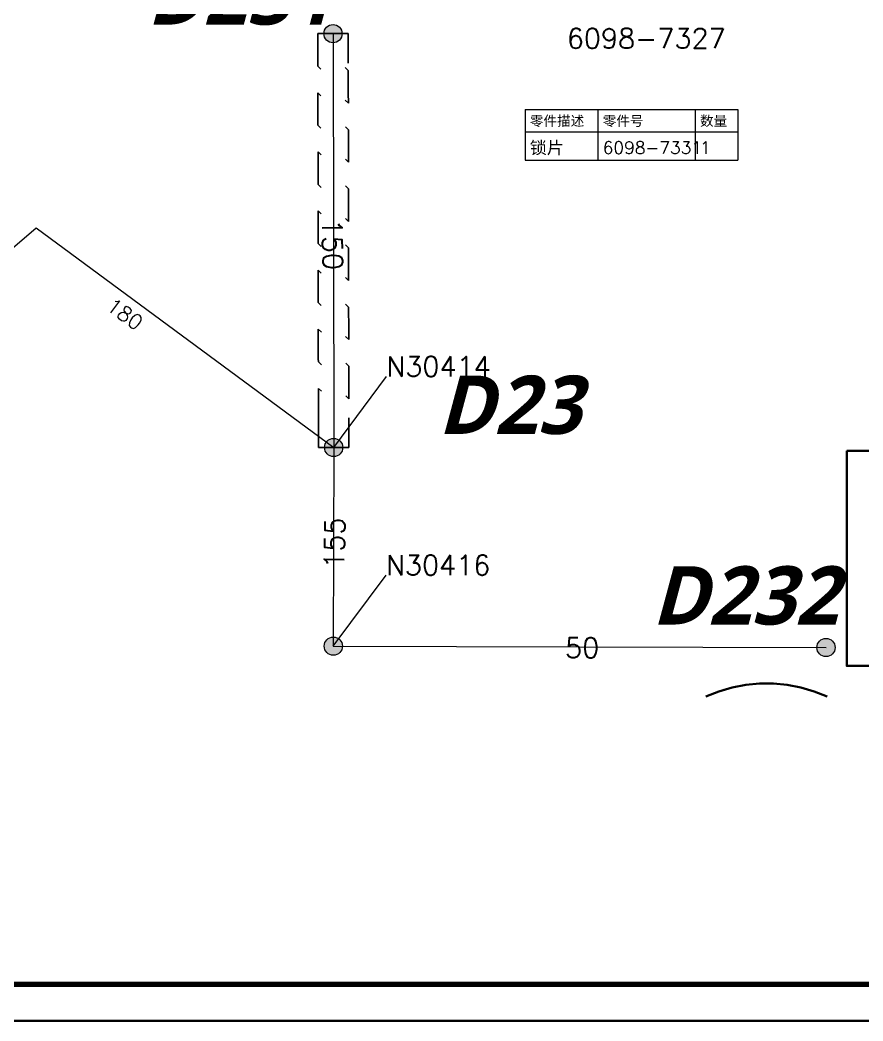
# Model space of a CAD drawing. Header units: millimetres. Extents: x 6 to 3615, y 6 to 858.
# Drawn here: x 1103.4 to 1219, y 6.5 to 143.8 of the extents above; entities that cross this region are included whole.
import ezdxf

# ---------------------------------------------------------------- set-up
doc = ezdxf.new("R2010")
doc.units = ezdxf.units.MM
doc.styles.add('SegoeUIBoldItalic_Style', font='segoeuiz.ttf')
doc.styles.add('Simplex_Style', font='simplex_.ttf')

msp = doc.modelspace()

# ---------------------------------------------------------------- hatches: boundary and pattern name
h = msp.add_hatch(color=0)
edge = h.paths.add_edge_path()
edge.add_arc((1146.34, 141.91), 1.25, 0, 360)
h = msp.add_hatch(color=0)
edge = h.paths.add_edge_path()
edge.add_arc((1146.34, 141.91), 1.25, 0, 360)
h = msp.add_hatch(color=0)
edge = h.paths.add_edge_path()
edge.add_arc((1146.43, 85.16), 1.25, 0, 360)
h = msp.add_hatch(color=0)
edge = h.paths.add_edge_path()
edge.add_arc((1146.43, 85.16), 1.25, 0, 360)
h = msp.add_hatch(color=0)
edge = h.paths.add_edge_path()
edge.add_arc((1146.38, 57.91), 1.25, 0, 360)
h = msp.add_hatch(color=0)
edge = h.paths.add_edge_path()
edge.add_arc((1146.38, 57.91), 1.25, 0, 360)
h = msp.add_hatch(color=0)
edge = h.paths.add_edge_path()
edge.add_arc((1213.95, 57.72), 1.25, 0, 360)
h = msp.add_hatch(color=0)
edge = h.paths.add_edge_path()
edge.add_arc((1213.95, 57.72), 1.25, 0, 360)

# ---------------------------------------------------------------- linework, layer by layer
at = {"color": 0, "linetype": 'Continuous', "lineweight": 13, "flags": 128}
for points in [[(1144.26, 141.91), (1148.42, 141.92)], [(1144.26, 141.91), (1144.26, 137.86)], [(1148.42, 141.92), (1148.43, 137.86)], [(1144.26, 137.86), (1144.26, 137.45)], [(1144.26, 137.45), (1144.68, 137.05)], [(1148.43, 136.85), (1148.01, 137.25)], [(1148.43, 136.85), (1148.43, 133.81)], [(1144.27, 133.8), (1144.27, 129.75)], [(1144.27, 133.8), (1144.69, 133.4)], [(1148.43, 133.81), (1148.44, 132.39)], [(1148.44, 132.39), (1148.02, 132.8)], [(1144.27, 129.75), (1144.27, 129.34)], [(1144.27, 129.34), (1144.69, 128.94)], [(1148.44, 128.74), (1148.03, 129.15)], [(1148.44, 128.74), (1148.45, 125.7)], [(1144.28, 125.7), (1144.29, 121.64)], [(1144.28, 125.7), (1144.7, 125.29)], [(1148.45, 125.7), (1148.45, 124.28)], [(1148.45, 124.28), (1148.03, 124.69)], [(1144.29, 121.64), (1144.29, 121.24)], [(1144.29, 121.24), (1144.7, 120.83)], [(1148.46, 120.63), (1148.04, 121.04)], [(1148.46, 120.63), (1148.46, 117.59)], [(1144.29, 117.59), (1144.3, 113.53)], [(1144.29, 117.59), (1144.71, 117.18)], [(1148.46, 117.59), (1148.46, 116.17)], [(1148.46, 116.17), (1148.04, 116.58)], [(1144.3, 113.53), (1144.3, 113.13)], [(1144.3, 113.13), (1144.72, 112.72)], [(1148.47, 112.53), (1148.05, 112.93)], [(1148.47, 112.53), (1148.47, 109.49)], [(1144.31, 109.48), (1144.31, 105.43)], [(1144.31, 109.48), (1144.72, 109.07)], [(1148.47, 108.07), (1148.06, 108.47)], [(1148.47, 109.49), (1148.47, 108.07)], [(1144.31, 105.43), (1144.31, 105.02)], [(1144.31, 105.02), (1144.73, 104.62)], [(1148.48, 104.42), (1148.06, 104.82)], [(1148.48, 104.42), (1148.49, 101.38)], [(1144.32, 101.37), (1144.32, 97.32)], [(1144.32, 101.37), (1144.74, 100.97)], [(1148.49, 99.96), (1148.07, 100.36)], [(1148.49, 101.38), (1148.49, 99.96)], [(1144.32, 97.32), (1144.33, 96.91)], [(1144.33, 96.91), (1144.74, 96.51)], [(1148.49, 96.31), (1148.08, 96.72)], [(1148.49, 96.31), (1148.5, 93.27)], [(1144.33, 93.26), (1144.34, 89.21)], [(1144.33, 93.26), (1144.75, 92.86)], [(1148.5, 91.85), (1148.08, 92.26)], [(1148.5, 93.27), (1148.5, 91.85)], [(1144.34, 85.16), (1144.34, 89.21)], [(1148.51, 85.16), (1148.5, 89.22)], [(1144.34, 85.16), (1148.51, 85.16)]]:
    msp.add_lwpolyline(points, close=True, dxfattribs=at)
for points in [[(1146.34, 141.91), (1146.43, 85.16)], [(1172.67, 131.51), (1201.84, 131.51)], [(1172.67, 131.51), (1172.67, 124.57)], [(1172.67, 131.51), (1201.84, 131.51)], [(1182.67, 131.51), (1182.67, 124.57)], [(1196.01, 131.51), (1196.01, 124.57)], [(1201.84, 131.51), (1201.84, 124.57)], [(1172.67, 128.45), (1201.84, 128.45)], [(1172.67, 124.57), (1201.84, 124.57)], [(1070.65, 85.27), (1105.65, 115.27)], [(1105.65, 115.27), (1146.43, 85.16)], [(1146.43, 85.16), (1153.68, 94.91)], [(1146.43, 85.16), (1146.38, 57.91)], [(1146.38, 57.91), (1153.62, 67.66)], [(1146.38, 57.91), (1213.95, 57.72)]]:
    msp.add_lwpolyline(points, dxfattribs=at)
at = {"color": 0, "linetype": 'Continuous', "lineweight": 30, "flags": 128}
for points in [[(1216.8, 84.72), (1216.8, 55.21), (1320.09, 55.21), (1320.09, 84.72), (1216.8, 84.72)], [(1214.11, 51), (1212.34, 51.7), (1210.51, 52.23), (1208.64, 52.59), (1206.74, 52.77), (1204.83, 52.77), (1202.93, 52.59), (1201.07, 52.23), (1199.23, 51.7), (1197.46, 51)], [(1208.83, 6.51), (6.59, 6.51)], [(1208.83, 6.51), (3615.15, 6.51)]]:
    msp.add_lwpolyline(points, dxfattribs=at)
at = {"color": 0, "linetype": 'Continuous', "lineweight": 70, "flags": 128}
msp.add_lwpolyline([(26.83, 11.57), (3610.09, 11.57)], dxfattribs=at)
at = {"color": 0, "linetype": 'Continuous', "lineweight": 13}
for centre in [(1146.34, 141.91), (1146.34, 141.91), (1146.43, 85.16), (1146.43, 85.16), (1146.38, 57.91), (1146.38, 57.91), (1213.95, 57.72), (1213.95, 57.72)]:
    msp.add_circle(centre, 1.25, dxfattribs=at)
at = {"color": 0, "linetype": 'Continuous', "lineweight": 30}
msp.add_arc((1200.88, 49.08), 3, 107, 108, dxfattribs=at)

# ---------------------------------------------------------------- texts
at = {"color": 0, "linetype": 'Continuous', "style": 'Simplex_Style'}
for s, height, p in [('6098-7327', 2.734, (1178.4, 139.9)), ('零件描述', 1.367, (1173.33, 129.27)), ('零件号', 1.367, (1183.33, 129.27)), ('数量', 1.367, (1196.66, 129.27)), ('锁片', 1.709, (1173.33, 125.42)), ('6098-7331', 1.709, (1183.33, 125.42)), ('1', 1.71, (1196.66, 125.42)), ('N30414', 2.734, (1153.68, 94.91)), ('N30416', 2.734, (1153.62, 67.66)), ('50', 2.734, (1178.16, 56.32))]:
    msp.add_text(s, height=height, dxfattribs=at).set_placement(p)
for s, height, rotation, p in [('150', 2.734, -89, (1144.83, 116.51)), ('180', 2.051, -36, (1115.06, 104.19)), ('155', 2.734, -271, (1147.85, 68.51))]:
    msp.add_text(s, height=height, rotation=rotation, dxfattribs=at).set_placement(p)
at = {"char_height": 8, "attachment_point": 1, "style": 'SegoeUIBoldItalic_Style'}
for s, insert in [('{\\fSegoe UI Semilight|b1|i1|c134|p34;\\C1;D231}', (1120.78, 151.15)), ('{\\fSegoe UI Semilight|b1|i1|c134|p34;\\C1;D23}', (1160.68, 95.01)), ('{\\fSegoe UI Semilight|b1|i1|c134|p34;\\C1;D232}', (1190, 68.87))]:
    msp.add_mtext_dynamic_manual_height_columns(s, width=42.6639, gutter_width=12.5, heights=[2.5], dxfattribs=dict(at, insert=insert))

doc.saveas('drawing.dxf')
